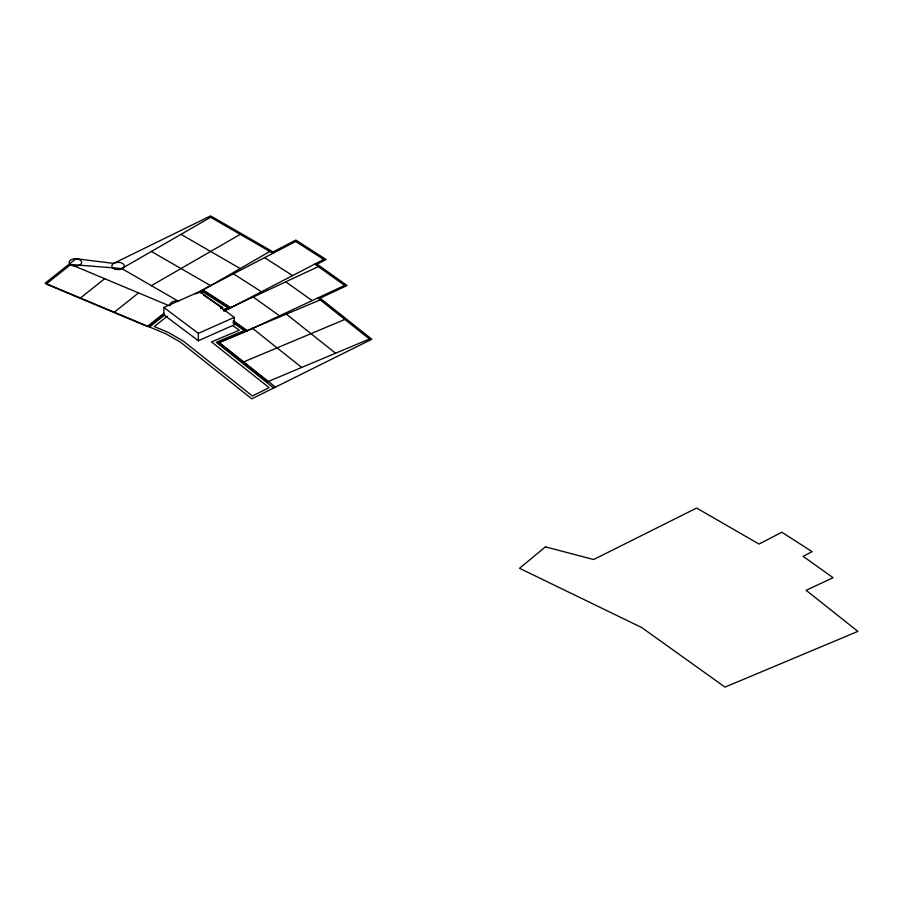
<?xml version="1.0" encoding="UTF-8"?>
<svg xmlns="http://www.w3.org/2000/svg" width="903" height="903" viewBox="0 0 903 903"><rect width="100%" height="100%" fill="white"/><g stroke="black" fill="none" stroke-linecap="round" stroke-linejoin="round"><path stroke-width="1.35" d="M178.625 301.376L121.77 268.552L70.806 264.489L46.188 284.05L147.832 326.683L163.883 313.928M80.074 298.261L104.68 278.7M113.947 312.472L138.565 292.911M147.697 326.22L164.03 313.251M149.537 326.988L164.752 314.899M167.292 316.208L154.278 326.559L168.455 332.507L183.241 341.041L252.377 395.977L269.105 387.669L211.483 341.887L239.318 330.205L232.59 325.407M121.77 268.552L210.613 217.273L272.966 253.269M151.388 285.653L240.221 234.362M195.454 293.938L202.69 289.761L230.965 307.867L223.854 311.185M197.576 293.17L269.828 251.463M200.206 293.046L202.599 291.658L227.691 307.72L222.996 309.91M220.456 308.578L222.77 307.494L203.604 295.225M224.226 310.587L318.319 266.611M163.849 307.46L199.732 291.522L234.238 317.427L234.238 324.82L198.344 340.747L163.849 314.854L163.849 307.46L198.344 333.354L198.344 340.747M198.344 333.354L234.238 317.427M320.238 299.898L218.605 342.53L267.83 381.653L369.462 339.02L317.788 297.956M243.212 362.092L344.856 319.459M70.806 264.489L168.68 305.541M180.995 234.362L240.221 268.552M151.388 251.463L210.613 285.653M264.568 257.637L292.595 275.607M233.448 273.812L261.475 291.782M314.763 264.082L344.664 285.393L247.038 331.04L233.109 321.107M285.777 281.826L312.122 300.609M253.224 297.031L279.58 315.824M233.911 321.163L247.467 330.825L219.395 342.609L275.415 387.127M232.94 322.552L244.205 330.577L216.235 342.316L273.699 387.985M286.364 314.109L335.589 353.231M252.479 328.32L301.704 367.442M170.261 305.767A6.321 3.646 0 0 1 172.022 302.065A6.321 3.646 0 0 1 178.534 301.32M545.468 546.868L519.507 568.28L641.762 627.574L725.019 687.115L857.85 631.389L806.131 590.291L833.074 577.694L803.117 556.338L812.124 551.654L781.829 532.228L759.039 544.08L696.619 508.039L593.655 559.521L545.468 546.868M75.954 258.732L45.15 283.203L166.242 333.997L180.656 342.316L251.802 398.855L371.833 339.235L320.113 298.137L347.057 285.54L317.1 264.184L326.107 259.5L295.823 240.074L273.033 251.926L210.613 215.885L113.643 263.394L75.954 258.732M295.687 241.462L202.328 289.987L230.355 307.957L323.714 259.432L295.687 241.462M114.952 269.139A6.321 3.646 0 0 0 124.422 265.979A6.321 3.646 0 0 0 114.952 262.818A6.321 3.646 0 0 0 114.952 269.139M72.24 265.527A6.321 3.646 0 0 0 81.71 262.367A6.321 3.646 0 0 0 72.24 259.206A6.321 3.646 0 0 0 72.24 265.527"/></g></svg>
